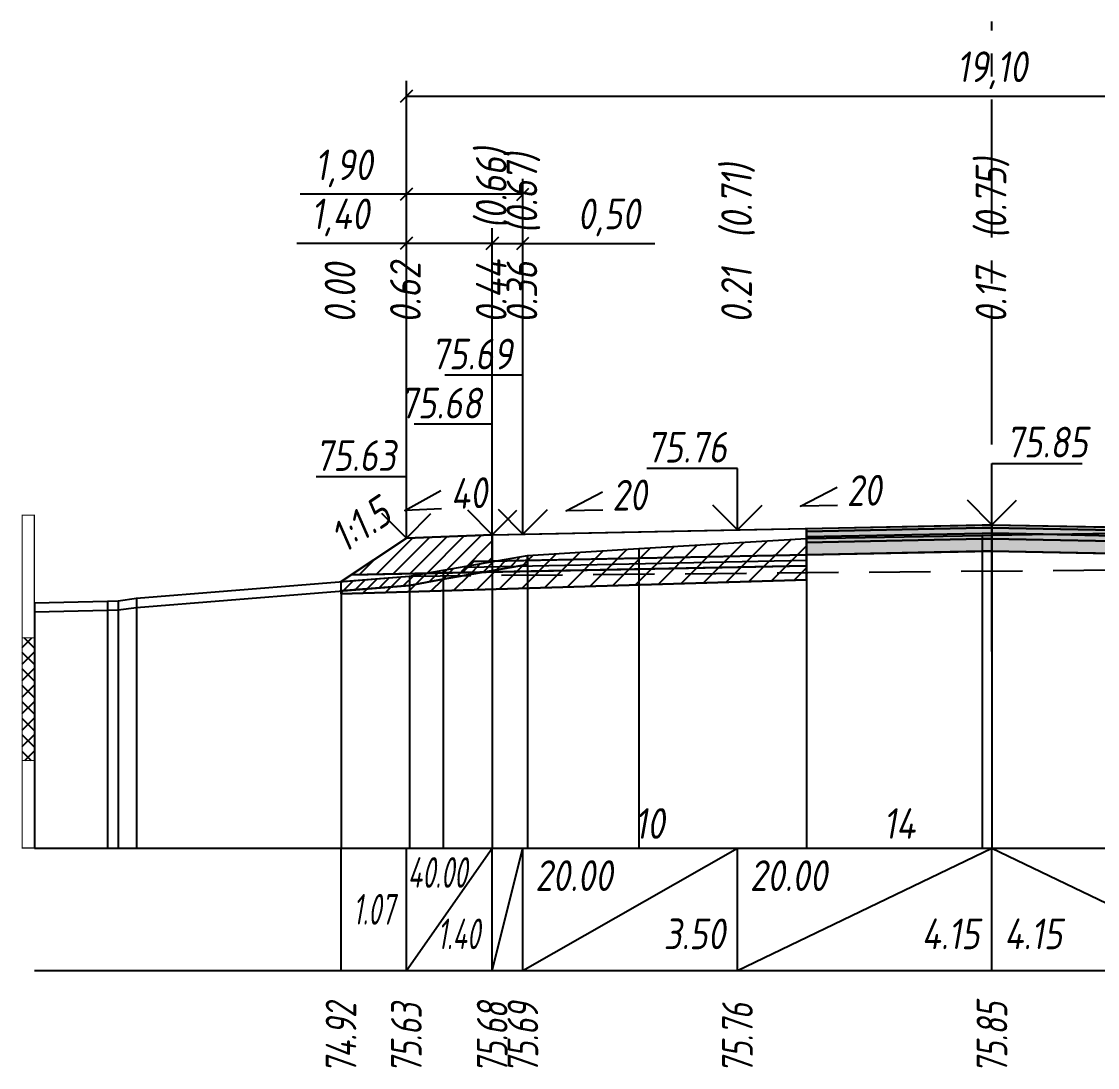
# Model space of a CAD drawing. Extents: x -717 to 1451, y -133302 to 233.
# Drawn here: x 78.9 to 166.7, y -15941.9 to -15856.6 of the extents above; entities that cross this region are included whole.
import ezdxf
from ezdxf.enums import TextEntityAlignment as Align

# ---------------------------------------------------------------- set-up
doc = ezdxf.new("R2010")
doc.units = 0
doc.linetypes.add('осевая2', pattern=[1.125, 0.75, -0.125, 0.125, -0.125])
doc.linetypes.add('штриховая', pattern=[0.75, 0.5, -0.25])
for name, color, linetype in [('Интерполированный поперечник', 2, 'Continuous'), ('Код_514', 1, 'Continuous'), ('Контур_0', 7, 'Continuous'), ('Контур_2521', 7, 'Continuous'), ('Контур_2564', 7, 'Continuous'), ('Контур_2660', 7, 'Continuous'), ('Контур_2665', 7, 'Continuous'), ('Контур_400', 7, 'Continuous'), ('Контур_508', 7, 'Continuous'), ('Контур_512', 7, 'Continuous'), ('Контур_513', 7, 'Continuous'), ('Контур_818', 7, 'Continuous'), ('Красный поперечник', 1, 'Continuous'), ('Линейка абсолютных высот', 7, 'Continuous'), ('Объём_2501', 7, 'Continuous'), ('Объём_2564', 7, 'Continuous'), ('Объём_2650', 7, 'Continuous'), ('Объём_2660', 7, 'Continuous'), ('Объём_2661', 7, 'Continuous'), ('Объём_2665', 7, 'Continuous'), ('Объём_2666', 7, 'Continuous'), ('Объём_2667', 7, 'Continuous'), ('Объём_2668', 7, 'Continuous'), ('Объём_2669', 7, 'Continuous'), ('Объём_2675', 7, 'Continuous'), ('Объём_2753', 7, 'Continuous'), ('Ось', 1, 'осевая2'), ('Откосы', 7, 'Continuous'), ('Отметки покрытия', 7, 'Continuous'), ('Рабочие отметки', 7, 'Continuous'), ('Рабочие отметки доп.', 7, 'Continuous'), ('Слои выравнивания', 7, 'Continuous'), ('Таблица', 7, 'Continuous'), ('Уклоны проезжей части', 7, 'Continuous'), ('Черный поперечник', 3, 'Continuous')]:
    doc.layers.add(name, color=color, linetype=linetype)
for name, color, linetype, true_color in [('Контур_2540', 2, 'Continuous', 0xffff00), ('Контур_2560', 2, 'Continuous', 0xffff00), ('Контур_2561', 7, 'Continuous', 0xff8040), ('Контур_2562', 3, 'Continuous', 0x00ff00), ('Контур_2563', 7, 'Continuous', 0xff8000), ('Контур_2570', 7, 'Continuous', 0x80ff00), ('Контур_2725', 7, 'Continuous', 0x323232), ('Контур_2736', 4, 'Continuous', 0x00ffff), ('Контур_2737', 4, 'Continuous', 0x00ffff), ('Контур_2738', 4, 'Continuous', 0x00ffff), ('Контур_2739', 4, 'Continuous', 0x00ffff), ('Контур_2741', 4, 'Continuous', 0x00ffff), ('Контур_2742', 4, 'Continuous', 0x00ffff), ('Контур_2743', 4, 'Continuous', 0x00ffff), ('Контур_2744', 7, 'Continuous', 0xa4ffff), ('Контур_2745', 7, 'Continuous', 0xa4ffff), ('Контур_2747', 4, 'Continuous', 0x00ffff), ('Контур_2748', 4, 'Continuous', 0x00ffff), ('Контур_2749', 4, 'Continuous', 0x00ffff), ('Контур_2750', 4, 'Continuous', 0x00ffff), ('Контур_2751', 4, 'Continuous', 0x00ffff), ('Контур_2752', 4, 'Continuous', 0x00ffff), ('Контур_2760', 7, 'Continuous', 0x323232), ('Контур_2761', 7, 'Continuous', 0x323232), ('Контур_2762', 7, 'Continuous', 0x323232), ('Контур_2763', 7, 'Continuous', 0x323232), ('Контур_402', 7, 'Continuous', 0xff6464), ('Контур_703', 4, 'Continuous', 0x00ffff), ('Контур_705', 4, 'Continuous', 0x00ffff), ('Контур_707', 4, 'Continuous', 0x00ffff), ('Контур_720', 131, 'Continuous', 0xaaffff), ('Объём_2500', 7, 'Continuous', 0xc0c0c0), ('Объём_2520', 7, 'Continuous', 0x80ffff), ('Объём_2540', 2, 'Continuous', 0xffff00), ('Объём_2560', 2, 'Continuous', 0xffff00), ('Объём_2561', 7, 'Continuous', 0xff8040), ('Объём_2562', 3, 'Continuous', 0x00ff00), ('Объём_2563', 7, 'Continuous', 0xff8000), ('Объём_2570', 7, 'Continuous', 0x80ff00), ('Объём_2600', 7, 'Continuous', 0x808000), ('Объём_2746', 2, 'Continuous', 0xffff00)]:
    doc.layers.add(name, color=color, linetype=linetype, true_color=true_color)
doc.styles.get("Standard").update_dxf_attribs({"font": 'txt', "height": 2.5})
doc.styles.add('М', font='romand.shx', dxfattribs={"width": 0.8, "oblique": 10, "height": 2.5})
doc.dimstyles.new('ISO-25', dxfattribs={"dimtxt": 2.5, "dimasz": 2.5, "dimexe": 1.25, "dimexo": 0.625, "dimtad": 1, "dimtxsty": 'Standard', "dimcen": 2.5, "dimadec": 0, "dimazin": 0, "dimtfac": 1, "dimtmove": 0, "dimatfit": 3, "dimfxl": 1, "dimarcsym": 0})

# ---------------------------------------------------------------- blocks, each defined once
blk = doc.blocks.new('_Oblique')
at = {"color": 0, "linetype": 'ByBlock', "lineweight": -2}
blk.add_line((-0.5, -0.5), (0.5, 0.5), dxfattribs=at)
blk = doc.blocks.new('*D370')
at = {"color": 0, "lineweight": -2, "transparency": 16777216}
for p, q in [((110.328, -15898.166), (110.328, -15873.446)), ((117.328, -15897.886), (117.328, -15873.446)), ((110.328, -15874.696), (101.387, -15874.696)), ((117.328, -15874.696), (110.328, -15874.696))]:
    blk.add_line(p, q, dxfattribs=at)
at = {"layer": 'Defpoints', "color": 0, "transparency": 16777216}
for p in [(117.328, -15874.696), (110.328, -15898.791), (117.328, -15898.511)]:
    blk.add_point(p, dxfattribs=at)
at = {"color": 0, "lineweight": -2, "transparency": 16777216, "rotation": 180}
blk.add_blockref('_Oblique', (110.328, -15874.696), dxfattribs=at)
at = {"color": 0, "lineweight": -2, "transparency": 16777216}
blk.add_blockref('_Oblique', (117.328, -15874.696), dxfattribs=at)
at = {"color": 0, "transparency": 16777216, "insert": (104.927, -15872.583), "char_height": 2.5, "width": 8.75, "attachment_point": 5, "style": 'М'}
blk.add_mtext('1,40', dxfattribs=at)
blk = doc.blocks.new('*D372')
at = {"color": 0, "lineweight": -2, "transparency": 16777216}
for p, q in [((117.328, -15897.886), (117.328, -15873.446)), ((119.828, -15897.836), (119.828, -15873.446)), ((117.328, -15874.696), (119.828, -15874.696)), ((119.828, -15874.696), (130.594, -15874.696))]:
    blk.add_line(p, q, dxfattribs=at)
at = {"layer": 'Defpoints', "color": 0, "transparency": 16777216}
for p in [(119.828, -15874.696), (117.328, -15898.511), (119.828, -15898.461)]:
    blk.add_point(p, dxfattribs=at)
at = {"color": 0, "lineweight": -2, "transparency": 16777216, "rotation": 180}
blk.add_blockref('_Oblique', (117.328, -15874.696), dxfattribs=at)
at = {"color": 0, "lineweight": -2, "transparency": 16777216}
blk.add_blockref('_Oblique', (119.828, -15874.696), dxfattribs=at)
at = {"color": 0, "transparency": 16777216, "insert": (126.833, -15872.583), "char_height": 2.5, "width": 9.16667, "attachment_point": 5, "style": 'М'}
blk.add_mtext('0,50', dxfattribs=at)
blk = doc.blocks.new('*D375')
at = {"color": 0, "lineweight": -2, "transparency": 16777216}
for p, q in [((110.328, -15898.166), (110.328, -15869.446)), ((119.828, -15897.836), (119.828, -15869.446)), ((110.328, -15870.696), (101.678, -15870.696)), ((119.828, -15870.696), (110.328, -15870.696))]:
    blk.add_line(p, q, dxfattribs=at)
at = {"layer": 'Defpoints', "color": 0, "transparency": 16777216}
for p in [(119.828, -15870.696), (110.328, -15898.791), (119.828, -15898.461)]:
    blk.add_point(p, dxfattribs=at)
at = {"color": 0, "lineweight": -2, "transparency": 16777216, "rotation": 180}
blk.add_blockref('_Oblique', (110.328, -15870.696), dxfattribs=at)
at = {"color": 0, "lineweight": -2, "transparency": 16777216}
blk.add_blockref('_Oblique', (119.828, -15870.696), dxfattribs=at)
at = {"color": 0, "transparency": 16777216, "insert": (105.218, -15868.583), "char_height": 2.5, "width": 8.75, "attachment_point": 5, "style": 'М'}
blk.add_mtext('1,90', dxfattribs=at)
blk = doc.blocks.new('*D376')
at = {"color": 0, "lineweight": -2, "transparency": 16777216}
for p, q in [((110.328, -15898.166), (110.328, -15861.446)), ((205.828, -15898.166), (205.828, -15861.446)), ((110.328, -15862.696), (205.828, -15862.696))]:
    blk.add_line(p, q, dxfattribs=at)
at = {"layer": 'Defpoints', "color": 0, "transparency": 16777216}
for p in [(205.828, -15862.696), (110.328, -15898.791), (205.828, -15898.791)]:
    blk.add_point(p, dxfattribs=at)
at = {"color": 0, "lineweight": -2, "transparency": 16777216, "rotation": 180}
blk.add_blockref('_Oblique', (110.328, -15862.696), dxfattribs=at)
at = {"color": 0, "lineweight": -2, "transparency": 16777216}
blk.add_blockref('_Oblique', (205.828, -15862.696), dxfattribs=at)
at = {"color": 0, "transparency": 16777216, "insert": (158.078, -15860.583), "char_height": 2.5, "width": 10.41667, "attachment_point": 5, "style": 'М'}
blk.add_mtext('19,10', dxfattribs=at)

msp = doc.modelspace()

# ---------------------------------------------------------------- hatches: boundary and pattern name
at = {"layer": 'Линейка абсолютных высот'}
h = msp.add_hatch(dxfattribs=at)
h.set_pattern_fill('ANSI37', scale=0.3, style=0)
h.paths.add_polyline_path([(80, -15916.861), (80, -15906.861), (79, -15906.861), (79, -15916.861)])
at = {"layer": 'Объём_2563'}
h = msp.add_hatch(dxfattribs=at)
h.set_pattern_fill('ANSI31', color=256, scale=0.3)
h.paths.add_polyline_path([(110.328, -15898.729), (117.328, -15898.449), (117.328, -15900.599), (115.828, -15900.629), (114.91, -15901.547), (105.828, -15901.729)])
at = {"layer": 'Объём_2570'}
h = msp.add_hatch(dxfattribs=at)
h.set_pattern_fill('ANSI31', color=256, scale=0.2)
h.paths.add_polyline_path([(120.209, -15900.889), (113.343, -15902.085), (110.573, -15902.581), (105, -15903.031), (105, -15902.281), (110.573, -15901.831), (113.343, -15901.335), (120.209, -15900.139)])
at = {"layer": 'Объём_2600'}
h = msp.add_hatch(dxfattribs=at)
h.set_pattern_fill('ANSI31', color=6, scale=0.4)
h.paths.add_polyline_path([(110.573, -15902.581), (113.343, -15902.085), (120.209, -15900.889), (120.209, -15900.139), (129.295, -15899.569), (142.964, -15898.766), (142.964, -15902.137), (105, -15903.276), (105, -15903.031)])
at = {"layer": 'Слои выравнивания'}
for color, points in [(2, [(142.964, -15897.936), (157.283, -15897.65), (158.078, -15897.634), (158.078, -15897.884), (157.283, -15897.9), (142.964, -15898.186)]), (3, [(142.964, -15898.186), (157.283, -15897.9), (158.078, -15897.884), (158.078, -15898.334), (157.283, -15898.35), (142.964, -15898.636)]), (4, [(142.964, -15898.636), (157.283, -15898.35), (158.078, -15898.334), (158.078, -15898.784), (157.283, -15898.8), (142.964, -15899.086)]), (2, [(158.078, -15897.634), (162.241, -15897.717), (167.941, -15897.831), (178.828, -15898.049), (182.209, -15898.116), (192.468, -15898.322), (192.468, -15898.572), (182.209, -15898.366), (178.828, -15898.299), (167.941, -15898.081), (162.241, -15897.967), (158.078, -15897.884)]), (3, [(158.078, -15897.884), (162.241, -15897.967), (167.941, -15898.081), (178.828, -15898.299), (182.209, -15898.366), (192.468, -15898.572), (192.468, -15899.022), (182.209, -15898.816), (178.828, -15898.749), (167.941, -15898.531), (162.241, -15898.417), (158.078, -15898.334)]), (4, [(158.078, -15898.334), (162.241, -15898.417), (167.941, -15898.531), (178.828, -15898.749), (182.209, -15898.816), (192.468, -15899.022), (192.468, -15899.472), (182.209, -15899.266), (178.828, -15899.199), (167.941, -15898.981), (162.241, -15898.867), (158.078, -15898.784)]), (5, [(142.964, -15899.086), (157.283, -15898.8), (158.078, -15898.784), (158.078, -15899.784), (157.283, -15899.8), (142.964, -15900.086)]), (5, [(158.078, -15898.784), (162.241, -15898.867), (167.941, -15898.981), (178.828, -15899.199), (182.209, -15899.266), (192.468, -15899.472), (192.468, -15900.472), (182.209, -15900.266), (178.828, -15900.199), (167.941, -15899.981), (162.241, -15899.867), (158.078, -15899.784)])]:
    msp.add_hatch(color=color, dxfattribs=at).paths.add_polyline_path(points)

# ---------------------------------------------------------------- linework, layer by layer
at = {"layer": 'Интерполированный поперечник', "linetype": 'штриховая', "ltscale": 10, "flags": 128}
msp.add_lwpolyline([(110.573, -15901.831), (222.626, -15900.831)], dxfattribs=at)
at = {"layer": 'Код_514'}
for p, q in [((105, -15934), (105, -15924)), ((110.328, -15934), (110.328, -15924)), ((110.328, -15934), (117.328, -15924)), ((117.328, -15934), (117.328, -15924)), ((117.328, -15934), (119.828, -15924)), ((119.828, -15934), (119.828, -15924)), ((119.828, -15934), (137.328, -15924)), ((137.328, -15934), (137.328, -15924)), ((137.328, -15934), (158.078, -15924)), ((158.078, -15934), (158.078, -15924)), ((158.078, -15924), (178.828, -15934))]:
    msp.add_line(p, q, dxfattribs=at)
at = {"layer": 'Контур_0', "flags": 128}
for points in [[(117.328, -15898.449), (142.964, -15897.936), (142.964, -15900.086), (117.328, -15900.599), (117.328, -15898.449), (117.328, -15898.449)], [(110.328, -15898.729), (105, -15902.281), (105, -15902.281), (105, -15902.281), (105, -15902.281), (105, -15902.281), (105, -15902.281), (105, -15902.281), (105, -15902.281), (105, -15902.281), (105, -15902.281), (105, -15902.281), (105, -15902.281), (105, -15902.281), (105, -15902.281), (105, -15902.281)], [(110.328, -15898.729), (105, -15902.281), (105, -15902.281), (105, -15902.281), (105, -15902.281), (105, -15902.281), (105, -15902.281), (105, -15902.281), (105, -15902.281), (105, -15902.281), (105, -15902.281), (105, -15902.281), (105, -15902.281), (105, -15902.281), (105, -15902.281), (105, -15902.281), (105, -15902.281), (105, -15902.281), (105, -15902.281), (105, -15902.281), (105, -15902.281), (105, -15902.281), (105, -15902.281), (105, -15902.281), (105, -15902.281), (105, -15902.281), (105, -15902.281), (105, -15902.281), (105, -15902.281), (105, -15902.281)], [(115.828, -15900.629), (142.964, -15900.086), (142.964, -15900.986), (114.91, -15901.547), (115.828, -15900.629), (115.828, -15900.629)], [(105.828, -15901.729), (114.91, -15901.547), (115.828, -15900.629), (117.328, -15900.599)]]:
    msp.add_lwpolyline(points, dxfattribs=at)
at = {"layer": 'Контур_2521', "color": 250, "flags": 128}
msp.add_lwpolyline([(115.369, -15901.088), (142.964, -15900.536)], dxfattribs=at)
at = {"layer": 'Контур_2540', "flags": 128}
msp.add_lwpolyline([(105.828, -15901.729), (142.964, -15900.986), (142.964, -15902.137), (105, -15903.276), (105, -15902.281), (105.828, -15901.729), (105.828, -15901.729)], dxfattribs=at)
at = {"layer": 'Контур_2560', "flags": 128}
msp.add_lwpolyline([(110.328, -15898.729), (110.328, -15898.729), (110.328, -15898.729), (117.328, -15898.449)], dxfattribs=at)
at = {"layer": 'Контур_2561', "flags": 128}
msp.add_lwpolyline([(117.328, -15898.449), (117.328, -15898.449), (110.328, -15898.729), (110.328, -15898.729), (117.328, -15898.449)], dxfattribs=at)
at = {"layer": 'Контур_2562', "flags": 128}
msp.add_lwpolyline([(110.328, -15898.729), (110.328, -15898.729), (110.328, -15898.729), (110.328, -15898.729), (110.328, -15898.729)], dxfattribs=at)
at = {"layer": 'Контур_2563', "flags": 128}
msp.add_lwpolyline([(110.328, -15898.729), (117.328, -15898.449), (117.328, -15900.599), (115.828, -15900.629), (114.91, -15901.547), (105.828, -15901.729), (110.328, -15898.729), (110.328, -15898.729)], dxfattribs=at)
at = {"layer": 'Контур_2564', "flags": 128}
msp.add_lwpolyline([(110.328, -15898.729), (117.328, -15898.449)], dxfattribs=at)
at = {"layer": 'Контур_2570', "flags": 128}
msp.add_lwpolyline([(80, -15904.75), (85.948, -15904.608), (86.825, -15904.587), (88.317, -15904.377), (110.573, -15902.581), (110.573, -15902.581), (113.343, -15902.085), (120.209, -15900.889), (120.209, -15900.139), (129.295, -15899.569), (142.964, -15898.766), (157.283, -15898.504), (158.078, -15898.49), (167.941, -15898.317)], dxfattribs=at)
at = {"layer": 'Контур_2660', "flags": 128}
msp.add_lwpolyline([(105, -15903.276), (142.964, -15902.137)], dxfattribs=at)
at = {"layer": 'Контур_2665', "flags": 128}
msp.add_lwpolyline([(110.328, -15898.729), (110.328, -15898.729)], dxfattribs=at)
at = {"layer": 'Контур_2725', "flags": 128}
msp.add_lwpolyline([(142.964, -15900.086), (157.283, -15899.8), (158.078, -15899.784), (162.241, -15899.867), (167.941, -15899.981), (178.828, -15900.199), (182.209, -15900.266), (192.468, -15900.472)], dxfattribs=at)
at = {"layer": 'Контур_2736', "flags": 128}
msp.add_lwpolyline([(110.328, -15898.729), (105, -15902.281)], dxfattribs=at)
at = {"layer": 'Контур_2737', "flags": 128}
msp.add_lwpolyline([(105, -15902.281), (105, -15902.281)], dxfattribs=at)
at = {"layer": 'Контур_2738', "flags": 128}
msp.add_lwpolyline([(105, -15902.281), (105, -15902.281)], dxfattribs=at)
at = {"layer": 'Контур_2739', "flags": 128}
msp.add_lwpolyline([(105, -15902.281), (105, -15902.281)], dxfattribs=at)
at = {"layer": 'Контур_2741', "flags": 128}
msp.add_lwpolyline([(105, -15902.281), (105, -15902.281)], dxfattribs=at)
at = {"layer": 'Контур_2742', "flags": 128}
msp.add_lwpolyline([(105, -15902.281), (105, -15902.281)], dxfattribs=at)
at = {"layer": 'Контур_2743', "flags": 128}
msp.add_lwpolyline([(105, -15902.281), (105, -15902.281)], dxfattribs=at)
at = {"layer": 'Контур_2744', "flags": 128}
msp.add_lwpolyline([(105, -15902.281), (105, -15902.281)], dxfattribs=at)
msp.add_lwpolyline([(105, -15902.281), (105, -15902.281)], dxfattribs=at)
msp.add_lwpolyline([(105, -15902.281), (105, -15902.281)], dxfattribs=at)
msp.add_lwpolyline([(105, -15902.281), (105, -15902.281)], dxfattribs=at)
msp.add_lwpolyline([(105, -15902.281), (105, -15902.281)], dxfattribs=at)
msp.add_lwpolyline([(105, -15902.281), (105, -15902.281)], dxfattribs=at)
at = {"layer": 'Контур_2745', "flags": 128}
msp.add_lwpolyline([(105, -15902.281), (105, -15902.281)], dxfattribs=at)
msp.add_lwpolyline([(105, -15902.281), (105, -15902.281)], dxfattribs=at)
msp.add_lwpolyline([(105, -15902.281), (105, -15902.281)], dxfattribs=at)
msp.add_lwpolyline([(105, -15902.281), (105, -15902.281)], dxfattribs=at)
msp.add_lwpolyline([(105, -15902.281), (105, -15902.281)], dxfattribs=at)
msp.add_lwpolyline([(105, -15902.281), (105, -15902.281)], dxfattribs=at)
at = {"layer": 'Контур_2747', "flags": 128}
msp.add_lwpolyline([(105, -15902.281), (105, -15902.281)], dxfattribs=at)
at = {"layer": 'Контур_2748', "flags": 128}
msp.add_lwpolyline([(105, -15902.281), (105, -15902.281)], dxfattribs=at)
at = {"layer": 'Контур_2749', "flags": 128}
msp.add_lwpolyline([(105, -15902.281), (105, -15902.281)], dxfattribs=at)
at = {"layer": 'Контур_2750', "flags": 128}
msp.add_lwpolyline([(105, -15902.281), (105, -15902.281)], dxfattribs=at)
at = {"layer": 'Контур_2751', "flags": 128}
msp.add_lwpolyline([(105, -15902.281), (105, -15902.281)], dxfattribs=at)
at = {"layer": 'Контур_2752', "flags": 128}
msp.add_lwpolyline([(105, -15902.281), (105, -15902.281)], dxfattribs=at)
at = {"layer": 'Контур_2760', "flags": 128}
msp.add_lwpolyline([(142.964, -15897.936), (157.283, -15897.65), (158.078, -15897.634), (162.241, -15897.717), (167.941, -15897.831), (178.828, -15898.049), (182.209, -15898.116), (192.468, -15898.322)], dxfattribs=at)
at = {"layer": 'Контур_2761', "flags": 128}
msp.add_lwpolyline([(142.964, -15898.186), (157.283, -15897.9), (158.078, -15897.884), (162.241, -15897.967), (167.941, -15898.081), (178.828, -15898.299), (182.209, -15898.366), (192.468, -15898.572)], dxfattribs=at)
at = {"layer": 'Контур_2762', "flags": 128}
msp.add_lwpolyline([(142.964, -15898.636), (157.283, -15898.35), (158.078, -15898.334), (162.241, -15898.417), (167.941, -15898.531), (178.828, -15898.749), (182.209, -15898.816), (192.468, -15899.022)], dxfattribs=at)
at = {"layer": 'Контур_2763', "flags": 128}
msp.add_lwpolyline([(142.964, -15899.086), (157.283, -15898.8), (158.078, -15898.784), (162.241, -15898.867), (167.941, -15898.981), (178.828, -15899.199), (182.209, -15899.266), (192.468, -15899.472)], dxfattribs=at)
at = {"layer": 'Контур_400', "flags": 128}
for points in [[(117.328, -15898.449), (119.828, -15898.399), (119.828, -15898.399), (119.828, -15898.399), (119.828, -15898.399), (119.828, -15898.399), (119.828, -15898.399), (137.328, -15898.049), (158.078, -15897.634)], [(158.078, -15897.634), (178.828, -15898.049), (196.328, -15898.399), (196.328, -15898.399), (196.328, -15898.399), (196.328, -15898.399), (196.328, -15898.399), (196.328, -15898.399), (198.828, -15898.449)]]:
    msp.add_lwpolyline(points, dxfattribs=at)
at = {"layer": 'Контур_402', "flags": 128}
msp.add_lwpolyline([(105, -15903.276), (142.964, -15902.137), (142.964, -15900.086), (158.078, -15899.784), (192.468, -15900.472), (192.468, -15902.716), (212.719, -15903.323)], dxfattribs=at)
at = {"layer": 'Контур_508', "flags": 128}
msp.add_lwpolyline([(105, -15903.276), (142.964, -15902.137), (142.964, -15900.086), (158.078, -15899.784), (192.468, -15900.472), (192.468, -15902.716), (212.719, -15903.323), (212.719, -15902.952), (214.163, -15902.952), (217.274, -15900.879)], dxfattribs=at)
at = {"layer": 'Контур_512', "flags": 128}
msp.add_lwpolyline([(105, -15903.276), (142.964, -15902.137)], dxfattribs=at)
at = {"layer": 'Контур_513', "flags": 128}
msp.add_lwpolyline([(105, -15903.276), (142.964, -15902.137), (142.964, -15900.086), (158.078, -15899.784), (192.468, -15900.472), (192.468, -15902.716), (212.719, -15903.323), (212.719, -15902.952), (214.163, -15902.952), (217.274, -15900.879)], dxfattribs=at)
at = {"layer": 'Контур_703', "flags": 128}
for points in [[(110.328, -15898.729), (105, -15902.281)], [(105, -15902.281), (105, -15902.281)]]:
    msp.add_lwpolyline(points, dxfattribs=at)
at = {"layer": 'Контур_705', "flags": 128}
msp.add_lwpolyline([(105, -15902.281), (105, -15902.281)], dxfattribs=at)
at = {"layer": 'Контур_707', "flags": 128}
msp.add_lwpolyline([(105, -15902.281), (105, -15902.281)], dxfattribs=at)
at = {"layer": 'Контур_720', "flags": 128}
msp.add_lwpolyline([(105, -15902.281), (105, -15902.281)], dxfattribs=at)
at = {"layer": 'Контур_818', "flags": 128}
msp.add_lwpolyline([(105, -15903.031), (110.573, -15902.581), (110.573, -15902.581), (113.343, -15902.085), (120.209, -15900.889), (120.209, -15900.139), (129.295, -15899.569), (142.964, -15898.766), (157.283, -15898.504), (158.078, -15898.49), (167.941, -15898.317), (182.209, -15898.555), (192.468, -15898.686), (198.335, -15898.86), (210.851, -15899.598), (213.738, -15899.957), (213.738, -15900.707), (217.274, -15900.99)], dxfattribs=at)
at = {"layer": 'Красный поперечник'}
for p, q in [((119.828, -15898.399), (137.328, -15898.049)), ((137.328, -15898.049), (158.078, -15897.634)), ((158.078, -15897.634), (178.828, -15898.049)), ((105, -15902.281), (110.328, -15898.729)), ((110.328, -15898.729), (117.328, -15898.449)), ((117.328, -15898.449), (119.828, -15898.399)), ((142.964, -15902.137), (142.964, -15924)), ((105, -15903.276), (105, -15924))]:
    msp.add_line(p, q, dxfattribs=at)
at = {"layer": 'Линейка абсолютных высот', "color": 7, "const_width": 0.1, "flags": 128}
for points in [[(80, -15906.861), (80, -15896.861), (79, -15896.861), (79, -15906.861), (80, -15906.861)], [(80, -15916.861), (80, -15906.861), (79, -15906.861), (79, -15916.861), (80, -15916.861)], [(80, -15924), (80, -15916.861), (79, -15916.861), (79, -15924), (80, -15924)]]:
    msp.add_lwpolyline(points, dxfattribs=at)
at = {"layer": 'Объём_2500', "flags": 128}
msp.add_lwpolyline([(117.328, -15898.449), (142.964, -15897.936), (142.964, -15900.086), (117.328, -15900.599), (117.328, -15898.449), (117.328, -15898.449)], dxfattribs=at)
at = {"layer": 'Объём_2501', "flags": 128}
for points in [[(117.328, -15898.449), (119.828, -15898.399), (119.828, -15898.399), (119.828, -15898.399), (119.828, -15898.399), (119.828, -15898.399), (119.828, -15898.399), (137.328, -15898.049), (158.078, -15897.634)], [(158.078, -15897.634), (178.828, -15898.049), (196.328, -15898.399), (196.328, -15898.399), (196.328, -15898.399), (196.328, -15898.399), (196.328, -15898.399), (196.328, -15898.399), (198.828, -15898.449)]]:
    msp.add_lwpolyline(points, dxfattribs=at)
at = {"layer": 'Объём_2520', "color": 250, "flags": 128}
msp.add_lwpolyline([(115.828, -15900.629), (142.964, -15900.086), (142.964, -15900.986), (114.91, -15901.547), (115.828, -15900.629), (115.828, -15900.629)], dxfattribs=at)
at = {"layer": 'Объём_2540', "flags": 128}
msp.add_lwpolyline([(105.828, -15901.729), (142.964, -15900.986), (142.964, -15902.137), (105, -15903.276), (105, -15902.281), (105.828, -15901.729), (105.828, -15901.729)], dxfattribs=at)
at = {"layer": 'Объём_2560', "flags": 128}
msp.add_lwpolyline([(110.328, -15898.729), (110.328, -15898.729), (110.328, -15898.729), (117.328, -15898.449)], dxfattribs=at)
at = {"layer": 'Объём_2561', "flags": 128}
msp.add_lwpolyline([(117.328, -15898.449), (117.328, -15898.449), (110.328, -15898.729), (110.328, -15898.729), (117.328, -15898.449)], dxfattribs=at)
at = {"layer": 'Объём_2562', "flags": 128}
msp.add_lwpolyline([(110.328, -15898.729), (110.328, -15898.729), (110.328, -15898.729), (110.328, -15898.729), (110.328, -15898.729)], dxfattribs=at)
at = {"layer": 'Объём_2563', "color": 250, "flags": 128}
msp.add_lwpolyline([(110.328, -15898.729), (117.328, -15898.449), (117.328, -15900.599), (115.828, -15900.629), (114.91, -15901.547), (105.828, -15901.729), (110.328, -15898.729), (110.328, -15898.729)], dxfattribs=at)
at = {"layer": 'Объём_2564', "flags": 128}
msp.add_lwpolyline([(110.328, -15898.729), (117.328, -15898.449)], dxfattribs=at)
at = {"layer": 'Объём_2570', "flags": 128}
msp.add_lwpolyline([(120.209, -15900.889), (113.343, -15902.085), (110.573, -15902.581), (105, -15903.031), (105, -15902.281), (110.573, -15901.831), (113.343, -15901.335), (120.209, -15900.139), (120.209, -15900.889), (120.209, -15900.889)], dxfattribs=at)
at = {"layer": 'Объём_2650', "color": 6, "flags": 128}
msp.add_lwpolyline([(110.573, -15902.581), (113.343, -15902.085), (120.209, -15900.889), (120.209, -15900.139), (129.295, -15899.569), (142.964, -15898.766), (142.964, -15902.137), (105, -15903.276), (105, -15903.031), (110.573, -15902.581), (110.573, -15902.581)], dxfattribs=at)
at = {"layer": 'Объём_2660', "flags": 128}
msp.add_lwpolyline([(105, -15903.276), (142.964, -15902.137)], dxfattribs=at)
at = {"layer": 'Объём_2661', "flags": 128}
msp.add_lwpolyline([(110.328, -15898.729), (105, -15902.281)], dxfattribs=at)
at = {"layer": 'Объём_2665', "flags": 128}
msp.add_lwpolyline([(110.328, -15898.729), (110.328, -15898.729)], dxfattribs=at)
at = {"layer": 'Объём_2666', "flags": 128}
msp.add_lwpolyline([(110.328, -15898.729), (105, -15902.281)], dxfattribs=at)
at = {"layer": 'Объём_2667', "flags": 128}
msp.add_lwpolyline([(105, -15902.281), (105, -15902.281)], dxfattribs=at)
msp.add_lwpolyline([(105, -15902.281), (105, -15902.281)], dxfattribs=at)
at = {"layer": 'Объём_2668', "flags": 128}
msp.add_lwpolyline([(105, -15902.281), (105, -15902.281)], dxfattribs=at)
msp.add_lwpolyline([(105, -15902.281), (105, -15902.281)], dxfattribs=at)
at = {"layer": 'Объём_2669', "flags": 128}
msp.add_lwpolyline([(105, -15902.281), (105, -15902.281)], dxfattribs=at)
msp.add_lwpolyline([(105, -15902.281), (105, -15902.281)], dxfattribs=at)
at = {"layer": 'Объём_2675', "flags": 128}
msp.add_lwpolyline([(105, -15902.281), (105, -15902.281)], dxfattribs=at)
msp.add_lwpolyline([(105, -15902.281), (105, -15902.281)], dxfattribs=at)
msp.add_lwpolyline([(105, -15902.281), (105, -15902.281)], dxfattribs=at)
msp.add_lwpolyline([(105, -15902.281), (105, -15902.281)], dxfattribs=at)
msp.add_lwpolyline([(105, -15902.281), (105, -15902.281)], dxfattribs=at)
msp.add_lwpolyline([(105, -15902.281), (105, -15902.281)], dxfattribs=at)
msp.add_lwpolyline([(105, -15902.281), (105, -15902.281)], dxfattribs=at)
msp.add_lwpolyline([(105, -15902.281), (105, -15902.281)], dxfattribs=at)
msp.add_lwpolyline([(105, -15902.281), (105, -15902.281)], dxfattribs=at)
msp.add_lwpolyline([(105, -15902.281), (105, -15902.281)], dxfattribs=at)
msp.add_lwpolyline([(105, -15902.281), (105, -15902.281)], dxfattribs=at)
msp.add_lwpolyline([(105, -15902.281), (105, -15902.281)], dxfattribs=at)
at = {"layer": 'Объём_2746', "flags": 128}
msp.add_lwpolyline([(110.573, -15902.581), (113.343, -15902.085), (120.209, -15900.889), (120.209, -15900.139), (129.295, -15899.569), (142.964, -15898.766), (142.964, -15902.137), (105, -15903.276), (105, -15903.031), (110.573, -15902.581), (110.573, -15902.581)], dxfattribs=at)
at = {"layer": 'Объём_2753', "flags": 128}
msp.add_lwpolyline([(142.964, -15897.936), (142.964, -15897.936)], dxfattribs=at)
at = {"layer": 'Ось', "ltscale": 15}
msp.add_line((158.078, -15907.971), (158.078, -15856.605), dxfattribs=at)
at = {"layer": 'Откосы', "color": 1, "flags": 128}
for points in [[(113.203, -15896.352), (110.206, -15896.472), (113.143, -15894.853)], [(145.477, -15896.075), (142.478, -15896.135), (145.447, -15894.575)], [(126.352, -15896.457), (123.353, -15896.517), (126.322, -15894.957)]]:
    msp.add_lwpolyline(points, dxfattribs=at)
at = {"layer": 'Отметки покрытия', "color": 1}
for p, q in [((119.828, -15885.449), (113.478, -15885.449)), ((119.828, -15898.399), (119.828, -15885.449)), ((117.328, -15889.449), (110.978, -15889.449)), ((117.328, -15898.449), (117.328, -15889.449)), ((137.328, -15893.049), (129.928, -15893.049)), ((137.328, -15898.049), (137.328, -15893.049)), ((158.078, -15897.634), (158.078, -15892.634)), ((158.078, -15892.634), (165.428, -15892.634)), ((110.328, -15893.729), (102.978, -15893.729)), ((110.328, -15898.729), (110.328, -15893.729)), ((158.078, -15897.634), (156.078, -15895.634)), ((158.078, -15897.634), (160.078, -15895.634)), ((117.328, -15898.449), (115.328, -15896.449)), ((117.328, -15898.449), (119.328, -15896.449)), ((119.828, -15898.399), (117.828, -15896.399)), ((119.828, -15898.399), (121.828, -15896.399)), ((137.328, -15898.049), (135.328, -15896.049)), ((137.328, -15898.049), (139.328, -15896.049)), ((110.328, -15898.729), (108.328, -15896.729)), ((110.328, -15898.729), (112.328, -15896.729))]:
    msp.add_line(p, q, dxfattribs=at)
at = {"layer": 'Слои выравнивания'}
for p, q in [((142.964, -15897.936), (142.964, -15924)), ((158.078, -15897.634), (158.078, -15924)), ((117.328, -15898.449), (117.328, -15924))]:
    msp.add_line(p, q, dxfattribs=at)
at = {"layer": 'Слои выравнивания', "color": 2, "flags": 128}
for points in [[(142.964, -15897.936), (157.283, -15897.65), (158.078, -15897.634), (158.078, -15897.884), (157.283, -15897.9), (142.964, -15898.186)], [(158.078, -15897.634), (162.241, -15897.717), (167.941, -15897.831), (178.828, -15898.049), (182.209, -15898.116), (192.468, -15898.322), (192.468, -15898.572), (182.209, -15898.366), (178.828, -15898.299), (167.941, -15898.081), (162.241, -15897.967), (158.078, -15897.884)]]:
    msp.add_lwpolyline(points, close=True, dxfattribs=at)
at = {"layer": 'Слои выравнивания', "color": 3, "flags": 128}
for points in [[(142.964, -15898.186), (157.283, -15897.9), (158.078, -15897.884), (158.078, -15898.334), (157.283, -15898.35), (142.964, -15898.636)], [(158.078, -15897.884), (162.241, -15897.967), (167.941, -15898.081), (178.828, -15898.299), (182.209, -15898.366), (192.468, -15898.572), (192.468, -15899.022), (182.209, -15898.816), (178.828, -15898.749), (167.941, -15898.531), (162.241, -15898.417), (158.078, -15898.334)]]:
    msp.add_lwpolyline(points, close=True, dxfattribs=at)
at = {"layer": 'Слои выравнивания', "color": 4, "flags": 128}
for points in [[(142.964, -15898.636), (157.283, -15898.35), (158.078, -15898.334), (158.078, -15898.784), (157.283, -15898.8), (142.964, -15899.086)], [(158.078, -15898.334), (162.241, -15898.417), (167.941, -15898.531), (178.828, -15898.749), (182.209, -15898.816), (192.468, -15899.022), (192.468, -15899.472), (182.209, -15899.266), (178.828, -15899.199), (167.941, -15898.981), (162.241, -15898.867), (158.078, -15898.784)]]:
    msp.add_lwpolyline(points, close=True, dxfattribs=at)
at = {"layer": 'Слои выравнивания', "color": 5, "flags": 128}
for points in [[(142.964, -15899.086), (157.283, -15898.8), (158.078, -15898.784), (158.078, -15899.784), (157.283, -15899.8), (142.964, -15900.086)], [(158.078, -15898.784), (162.241, -15898.867), (167.941, -15898.981), (178.828, -15899.199), (182.209, -15899.266), (192.468, -15899.472), (192.468, -15900.472), (182.209, -15900.266), (178.828, -15900.199), (167.941, -15899.981), (162.241, -15899.867), (158.078, -15899.784)]]:
    msp.add_lwpolyline(points, close=True, dxfattribs=at)
at = {"layer": 'Таблица'}
for p, q in [((80, -15924), (242.274, -15924)), ((80, -15934), (242.274, -15934))]:
    msp.add_line(p, q, dxfattribs=at)
at = {"layer": 'Черный поперечник', "color": 7}
for p, q in [((142.964, -15898.766), (142.964, -15924)), ((157.283, -15898.504), (157.283, -15924)), ((158.078, -15898.49), (158.078, -15924)), ((129.295, -15899.569), (129.295, -15924)), ((120.209, -15900.139), (120.209, -15924)), ((110.573, -15901.831), (110.573, -15924)), ((113.343, -15901.335), (113.343, -15924)), ((88.317, -15903.627), (88.317, -15924)), ((80, -15904), (80, -15924)), ((85.948, -15903.858), (85.948, -15924)), ((86.825, -15903.837), (86.825, -15924))]:
    msp.add_line(p, q, dxfattribs=at)
at = {"layer": 'Черный поперечник', "flags": 128}
msp.add_lwpolyline([(80, -15904), (85.948, -15903.858), (86.825, -15903.837), (88.317, -15903.627), (110.573, -15901.831), (113.343, -15901.335), (120.209, -15900.139), (129.295, -15899.569), (142.964, -15898.766), (157.283, -15898.504), (158.078, -15898.49), (167.941, -15898.317), (182.209, -15898.555), (192.468, -15898.686), (198.335, -15898.86), (210.851, -15899.598), (213.738, -15899.957), (217.516, -15900.259), (222.626, -15900.831), (228.017, -15900.183), (234.816, -15899.23), (242.274, -15898.994)], dxfattribs=at)

# ---------------------------------------------------------------- texts
at = {"layer": 'Код_514', "style": 'М', "oblique": 10}
for s, width, p in [('40.00', 0.6, (110.434, -15924.745)), ('20.00', 0.8, (120.828, -15925)), ('20.00', 0.8, (138.328, -15925))]:
    msp.add_text(s, height=2.5, dxfattribs=dict(at, width=width)).set_placement(p, align=Align.TOP_LEFT)
at = {"layer": 'Код_514', "style": 'М', "oblique": 10, "width": 0.6}
msp.add_text('1.07', height=2.5, dxfattribs=at).set_placement((107.664, -15929), align=Align.MIDDLE_CENTER)
at = {"layer": 'Код_514', "style": 'М', "oblique": 10}
for s, width, p in [('1.40', 0.6, (116.328, -15933)), ('3.50', 0.8, (136.328, -15933)), ('4.15', 0.8, (157.078, -15933))]:
    msp.add_text(s, height=2.5, dxfattribs=dict(at, width=width)).set_placement(p, align=Align.BOTTOM_RIGHT)
at = {"layer": 'Код_514', "style": 'М', "oblique": 10, "width": 0.8}
msp.add_text('4.15', height=2.5, dxfattribs=at).set_placement((159.078, -15933), align=Align.BOTTOM_LEFT)
at = {"layer": 'Код_514', "style": 'М', "oblique": 10, "width": 0.7}
for s, p in [('74.92', (105, -15942.382)), ('75.63', (110.328, -15942.382)), ('75.68', (117.328, -15942.382)), ('75.69', (119.828, -15942.382)), ('75.76', (137.328, -15942.382)), ('75.85', (158.078, -15942.382))]:
    msp.add_text(s, height=2.5, rotation=90, dxfattribs=at).set_placement(p, align=Align.MIDDLE_LEFT)
at = {"layer": 'Отметки покрытия', "color": 1, "style": 'М', "oblique": 10, "width": 0.8}
for s, p in [('75.69', (118.969, -15885.718)), ('75.68', (116.469, -15889.718)), ('75.76', (136.469, -15893.318)), ('75.63', (109.469, -15893.998))]:
    msp.add_text(s, height=2.5, dxfattribs=at).set_placement(p, align=Align.BOTTOM_RIGHT)
msp.add_text('75.85', height=2.5, dxfattribs=at).set_placement((159.219, -15892.903), align=Align.BOTTOM_LEFT)
at = {"layer": 'Рабочие отметки', "color": 1, "style": 'М', "oblique": 10, "width": 0.8}
for s, p in [('0.00', (104.922, -15881.199)), ('0.62', (110.25, -15881.199)), ('0.44', (117.25, -15881.199)), ('0.36', (119.75, -15881.199)), ('0.17', (158, -15881.199)), ('0.21', (137.25, -15881.199))]:
    msp.add_text(s, height=2.5, rotation=90, dxfattribs=at).set_placement(p, align=Align.MIDDLE_LEFT)
at = {"layer": 'Рабочие отметки доп.', "color": 1, "style": 'М', "oblique": 10, "width": 0.8}
for s, p in [('(0.66)', (117.25, -15873.499)), ('(0.67)', (119.75, -15873.899)), ('(0.75)', (158, -15874.299)), ('(0.71)', (137.25, -15874.299))]:
    msp.add_text(s, height=2.5, rotation=90, dxfattribs=at).set_placement(p, align=Align.MIDDLE_LEFT)
at = {"layer": 'Слои выравнивания', "style": 'М', "oblique": 10, "width": 0.8}
for s, p in [('10', (130.146, -15924)), ('14', (150.521, -15924))]:
    msp.add_text(s, height=2.5, dxfattribs=at).set_placement(p, align=Align.BOTTOM_CENTER)
at = {"layer": 'Уклоны проезжей части', "color": 1, "style": 'М', "oblique": 10, "width": 0.8}
for s, rotation, p in [('40', 2.29061, (115.508, -15897.068)), ('20', 1.14576, (128.558, -15897.224)), ('20', 1.14576, (147.683, -15896.842)), ('1:1.5', 33.69007, (107.723, -15899.274))]:
    msp.add_text(s, height=2.5, rotation=rotation, dxfattribs=at).set_placement(p, align=Align.BOTTOM_CENTER)

# ---------------------------------------------------------------- dimensions: what is measured, and where the dimension line sits
at = {"color": 5}
dim = msp.add_linear_dim(base=(205.828, -15862.696), p1=(110.328, -15898.791), p2=(205.828, -15898.791), angle=180, dimstyle='ISO-25', override={"dimasz": 1, "dimlfac": 0.2, "dimzin": 0, "dimtxsty": 'М', "dimblk1": 'Oblique', "dimblk2": 'Oblique', "dimsah": 1}, dxfattribs=at)
dim.commit()
dim.dimension.update_dxf_attribs({"geometry": '*D376', "text_midpoint": (158.078, -15860.583)})
for base, p1, p2, picture, middle in [((119.828, -15870.696), (110.328, -15898.791), (119.828, -15898.461), '*D375', (105.218, -15870.696)), ((117.328, -15874.696), (110.328, -15898.791), (117.328, -15898.511), '*D370', (104.927, -15874.696)), ((119.828, -15874.696), (117.328, -15898.511), (119.828, -15898.461), '*D372', (126.833, -15874.696))]:
    dim = msp.add_linear_dim(base=base, p1=p1, p2=p2, angle=180, dimstyle='ISO-25', override={"dimasz": 1, "dimlfac": 0.2, "dimzin": 0, "dimtxsty": 'М', "dimblk1": 'Oblique', "dimblk2": 'Oblique', "dimsah": 1}, dxfattribs=at)
    dim.commit()
    dim.dimension.update_dxf_attribs({"geometry": picture, "text_midpoint": middle, "dimtype": 160})

doc.saveas('drawing.dxf')
